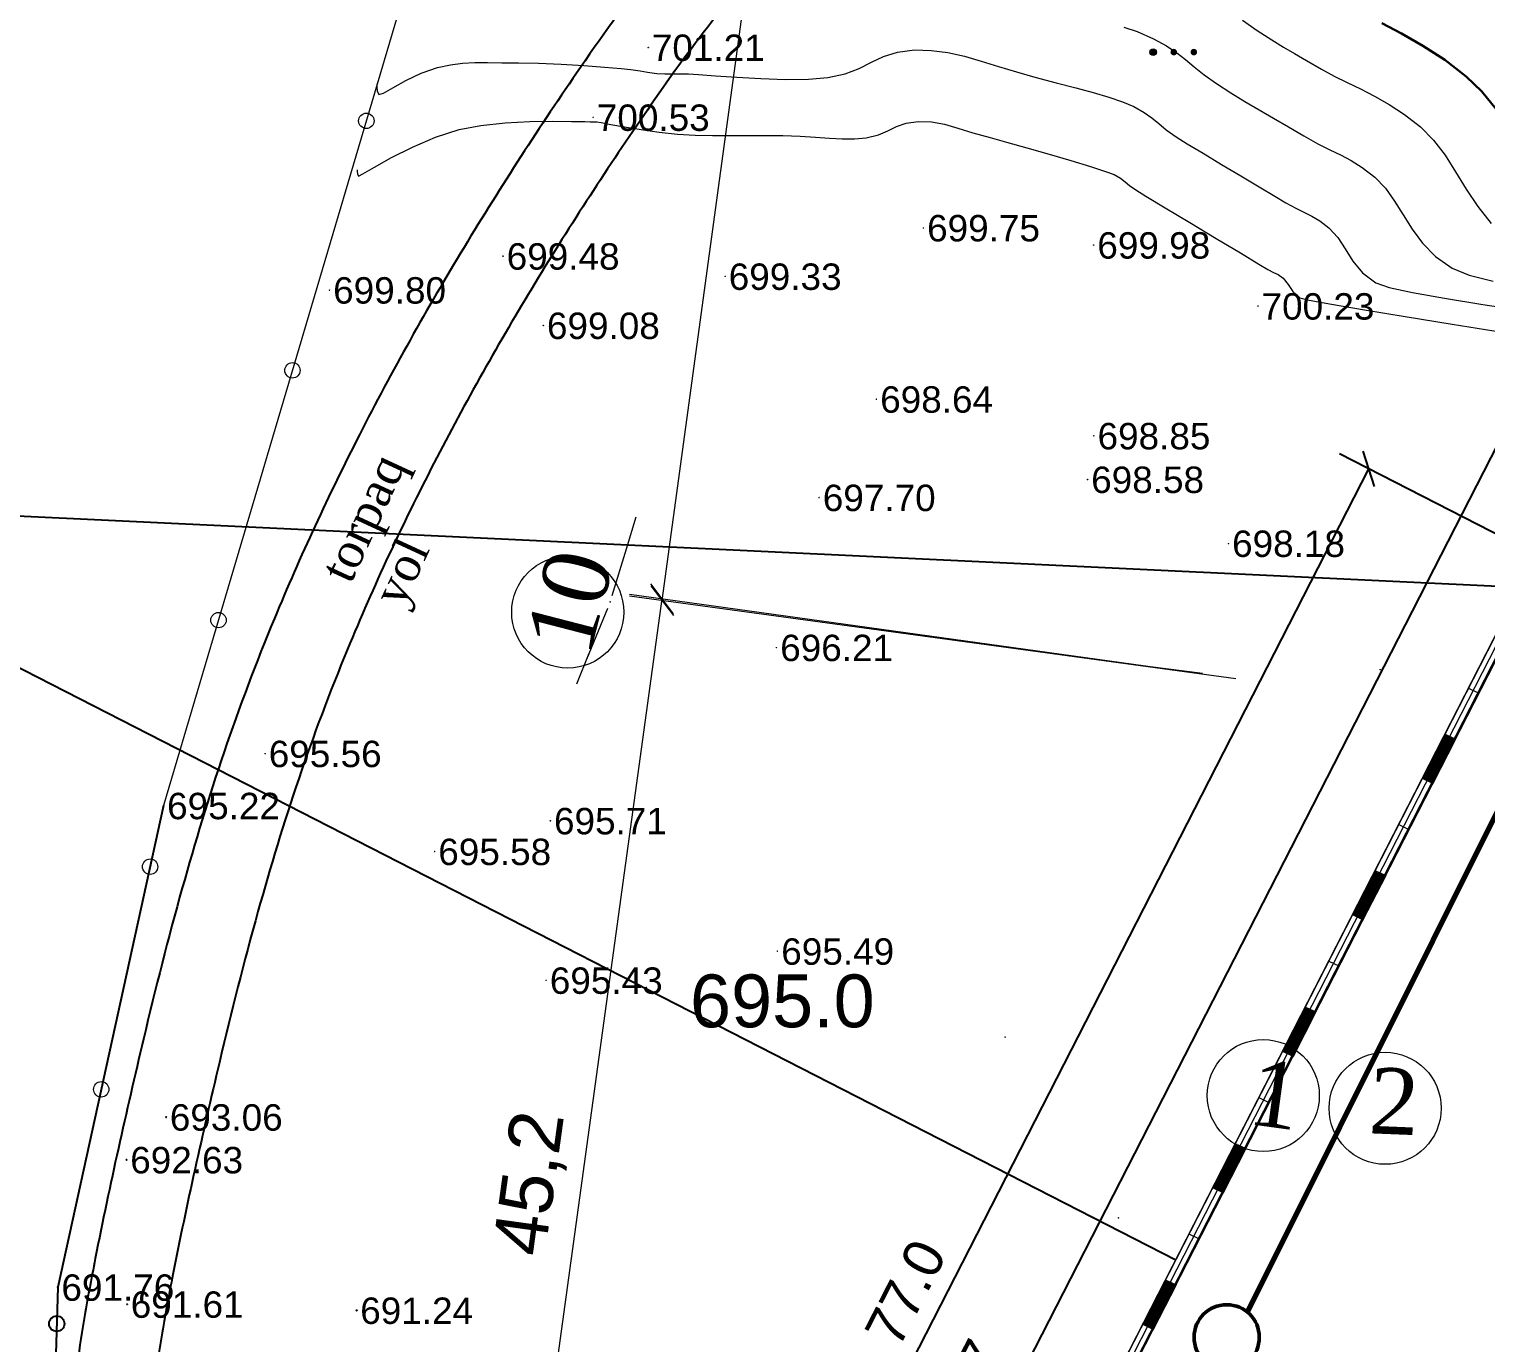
# Model space of a CAD drawing. Header units: feet. Extents: x 3381 to 682707, y 675186 to 4374675.
# Drawn here: x 681233.2 to 681288.3, y 4373090.9 to 4373140.6 of the extents above; entities that cross this region are included whole.
import ezdxf

# ---------------------------------------------------------------- set-up
doc = ezdxf.new("R2010")
doc.units = ezdxf.units.FT
doc.header["$MEASUREMENT"] = 0
doc.header["$PDMODE"] = 34
doc.header["$PDSIZE"] = 0.01
doc.linetypes.add('ACAD_ISO02W100', pattern=[15, 12, -3])
doc.linetypes.add('DUZ', pattern=[0])
doc.layers.get('0').update_dxf_attribs({"linetype": 'CONTINUOUS'})
doc.layers.get('Defpoints').update_dxf_attribs({"linetype": 'CONTINUOUS'})
for name, color, linetype in [('0_Point_Height', 2, 'CONTINUOUS'), ('0_Point_Point', 7, 'CONTINUOUS'), ('col bitkisi', 7, 'CONTINUOUS'), ('Layer8', 7, 'CONTINUOUS'), ('Lep-Stolb', 7, 'CONTINUOUS'), ('Yazilar', 7, 'CONTINUOUS')]:
    doc.layers.add(name, color=color, linetype=linetype)
doc.layers.add('ANA HORIZONTAL', color=24, linetype='CONTINUOUS', lineweight=30)
doc.layers.add('HORIZANTAL', color=24, linetype='CONTINUOUS', lineweight=13)
doc.styles.get("Standard").update_dxf_attribs({"font": 'arial.ttf', "height": 1.5})
doc.styles.add('style5', font='arialazlat.ttf', dxfattribs={"height": 400})
doc.dimstyles.new('ISO-25', dxfattribs={"dimtxt": 1.5, "dimasz": 1, "dimexe": 1.25, "dimexo": 0.625, "dimtad": 1, "dimtxsty": 'Standard', "dimblk": 'OBLIQUE', "dimcen": 2.5, "dimadec": 0, "dimazin": 0, "dimtfac": 1, "dimtmove": 0, "dimatfit": 3, "dimldrblk": 'OBLIQUE', "dimfxl": 1, "dimarcsym": 0})

# ---------------------------------------------------------------- blocks, each defined once
blk = doc.blocks.new('_Oblique')
at = {"color": 0, "linetype": 'ByBlock', "lineweight": -2}
blk.add_line((-0.5, -0.5), (0.5, 0.5), dxfattribs=at)
blk = doc.blocks.new('*D50')
at = {"color": 0, "lineweight": -2, "transparency": 16777216}
for p, q in [((681294.069, 4373129.141), (681290.458, 4373130.989)), ((681291.571, 4373130.419), (681248.571, 4373046.419)), ((681251.069, 4373045.141), (681247.458, 4373046.989))]:
    blk.add_line(p, q, dxfattribs=at)
at = {"layer": 'Defpoints', "color": 0, "lineweight": 30, "transparency": 16777216}
for p in [(681294.625, 4373128.856), (681248.571, 4373046.419), (681251.625, 4373044.856)]:
    blk.add_point(p, dxfattribs=at)
at = {"color": 0, "lineweight": -2, "transparency": 16777216}
for p, rotation in [((681291.571, 4373130.419), 62.89187712919826), ((681248.571, 4373046.419), 242.8918771291982)]:
    blk.add_blockref('_Oblique', p, dxfattribs=dict(at, rotation=rotation))
at = {"color": 0, "lineweight": 18, "transparency": 16777216, "insert": (681268.359, 4373088.424), "char_height": 1.5, "attachment_point": 5, "rotation": 62.8919}
blk.add_mtext('94,37', dxfattribs=at)
blk = doc.blocks.new('*D52')
at = {"color": 0, "lineweight": -2, "transparency": 16777216}
for p, q in [((681289.678, 4373121.003), (681282.765, 4373124.542)), ((681248.831, 4373055.509), (681283.878, 4373123.972)), ((681254.632, 4373052.54), (681247.719, 4373056.079))]:
    blk.add_line(p, q, dxfattribs=at)
at = {"layer": 'Defpoints', "color": 0, "lineweight": 30, "transparency": 16777216}
for p in [(681283.878, 4373123.972), (681290.235, 4373120.718), (681255.188, 4373052.255)]:
    blk.add_point(p, dxfattribs=at)
at = {"color": 0, "lineweight": -2, "transparency": 16777216}
for p, rotation in [((681283.878, 4373123.972), 62.89187712935262), ((681248.831, 4373055.509), 242.8918771293526)]:
    blk.add_blockref('_Oblique', p, dxfattribs=dict(at, rotation=rotation))
at = {"color": 0, "lineweight": 18, "transparency": 16777216, "insert": (681266.349, 4373092.782), "char_height": 1.5, "attachment_point": 5, "rotation": 62.8919}
blk.add_mtext('{\\fArial|b0|i0|c238|p34;77.0}', dxfattribs=at)

msp = doc.modelspace()

# ---------------------------------------------------------------- hatches: boundary and pattern name
at = {"lineweight": 20}
h = msp.add_hatch(dxfattribs=at)
h.set_pattern_fill('ANSI31', scale=0.3, angle=-108.2544)
h.set_pattern_definition([(296.7456132817, (-3259933.34596, 6394452.408875), (0.03348800255758, 0.01687612765725), [])])
h.paths.add_polyline_path([(681287.163, 4373113.741), (681286.301, 4373112.06), (681285.915, 4373112.248), (681286.772, 4373113.923)])
h = msp.add_hatch(dxfattribs=at)
h.set_pattern_fill('ANSI31', scale=0.3, angle=-108.2544)
h.set_pattern_definition([(296.7456132817, (-3259935.991952, 6394447.24282), (0.03348800255758, 0.01687612765725), [])])
h.paths.add_polyline_path([(681284.517, 4373108.575), (681283.655, 4373106.894), (681283.269, 4373107.082), (681284.126, 4373108.757)])
h = msp.add_hatch(dxfattribs=at)
h.set_pattern_fill('ANSI31', scale=0.3, angle=-108.2544)
h.set_pattern_definition([(296.7456132817, (-3259938.637944, 6394442.076767), (0.03348800255758, 0.01687612765725), [])])
h.paths.add_polyline_path([(681281.871, 4373103.409), (681281.009, 4373101.728), (681280.623, 4373101.916), (681281.48, 4373103.591)])
h = msp.add_hatch(dxfattribs=at)
h.set_pattern_fill('ANSI31', scale=0.3, angle=-108.2544)
h.set_pattern_definition([(296.7456132817, (-3259941.283937, 6394436.910713), (0.03348800255758, 0.01687612765725), [])])
h.paths.add_polyline_path([(681279.225, 4373098.243), (681278.363, 4373096.561), (681277.977, 4373096.75), (681278.834, 4373098.424)])
h = msp.add_hatch(dxfattribs=at)
h.set_pattern_fill('ANSI31', scale=0.3, angle=-108.2544)
h.set_pattern_definition([(296.7456132817, (-3259943.92993, 6394431.74466), (0.03348800255758, 0.01687612765725), [])])
h.paths.add_polyline_path([(681276.579, 4373093.077), (681275.717, 4373091.395), (681275.331, 4373091.584), (681276.188, 4373093.258)])
at = {"layer": 'col bitkisi', "lineweight": 20, "ltscale": 1.5}
h = msp.add_hatch(color=256, dxfattribs=at)
edge = h.paths.add_edge_path()
edge.add_arc((681275.712, 4373139.748), 0.125, 0, 360)
h = msp.add_hatch(color=256, dxfattribs=at)
edge = h.paths.add_edge_path()
edge.add_arc((681276.494, 4373139.748), 0.125, 0, 360)
h = msp.add_hatch(color=256, dxfattribs=at)
edge = h.paths.add_edge_path()
edge.add_arc((681277.253, 4373139.748), 0.125, 0, 360)

# ---------------------------------------------------------------- linework, layer by layer
at = {"color": 222, "lineweight": 20}
for p, q in [((681257.135, 4373118.984, -716.5), (681265.427, 4373179.834, -716.5)), ((681278.838, 4373116.027, -716.5), (681255.897, 4373119.153, -716.5))]:
    msp.add_line(p, q, dxfattribs=at)
at = {"linetype": 'Continuous', "lineweight": 20}
msp.add_line((681247.492, 4373142.411, -14.808), (681238.256, 4373111.221, -21.278), dxfattribs=at)
at = {"color": 7, "lineweight": 70}
msp.add_line((681279.285, 4373092.045, -684.469), (681295.648, 4373124.849, -684.469), dxfattribs=at)
at = {"color": 1, "lineweight": 25}
for p, q in [((681301.656, 4373118.903, -716.5), (681220.44, 4373122.763)), ((681220.44, 4373122.763), (681276.573, 4373094.029, -716.5))]:
    msp.add_line(p, q, dxfattribs=at)
at = {"color": 7, "lineweight": 20}
for p, q in [((681250.968, 4373074.272, -716.5), (681257.133, 4373119.049, -716.5)), ((681277.24, 4373116.245, -716.5), (681255.895, 4373119.22, -716.5)), ((681288.048, 4373115.471, -716.5), (681287.667, 4373115.656, -716.5)), ((681285.402, 4373110.305, -716.5), (681285.021, 4373110.49, -716.5)), ((681282.757, 4373105.139, -716.5), (681282.375, 4373105.324, -716.5)), ((681280.111, 4373099.973, -716.5), (681279.729, 4373100.158, -716.5)), ((681277.465, 4373094.807, -716.5), (681277.083, 4373094.992, -716.5))]:
    msp.add_line(p, q, dxfattribs=at)
at = {"color": 222, "linetype": 'ACAD_ISO02W100', "lineweight": 20}
msp.add_line((681277.586, 4373116.219, -716.5), (681275.6, 4373116.475, -716.5), dxfattribs=at)
at = {"linetype": 'Continuous'}
for p, q in [((681238.256, 4373111.221, -21.278), (681234.255, 4373092.99, -24.744)), ((681234.255, 4373092.99, -24.744), (681233.942, 4373082.369, -26.713))]:
    msp.add_line(p, q, dxfattribs=at)
at = {"color": 7, "lineweight": 20, "elevation": -716.5}
for points in [[(681363.511, 4373102.706), (681375.886, 4373097.97), (681343.743, 4373016.611), (681251.338, 4373044.734), (681294.529, 4373129.107), (681354.168, 4373106.282)], [(681363.368, 4373102.333), (681375.365, 4373097.741), (681343.507, 4373017.101), (681251.912, 4373044.977), (681294.721, 4373128.605), (681354.025, 4373105.908)], [(681354.278, 4373105.841), (681354.452, 4373106.203), (681329.129, 4373115.884), (681290.235, 4373120.718), (681255.189, 4373052.255), (681352.738, 4373039.266), (681368.515, 4373079.183), (681368.156, 4373079.325), (681352.479, 4373039.719), (681255.825, 4373052.557), (681290.514, 4373120.284), (681329.029, 4373115.511), (681354.278, 4373105.841)], [(681287.163, 4373113.741), (681286.301, 4373112.06), (681285.915, 4373112.248), (681286.772, 4373113.923), (681287.163, 4373113.741)], [(681284.517, 4373108.575), (681283.655, 4373106.894), (681283.269, 4373107.082), (681284.126, 4373108.757), (681284.517, 4373108.575)], [(681281.871, 4373103.409), (681281.009, 4373101.728), (681280.623, 4373101.916), (681281.48, 4373103.591), (681281.871, 4373103.409)], [(681279.225, 4373098.243), (681278.363, 4373096.561), (681277.977, 4373096.75), (681278.834, 4373098.424), (681279.225, 4373098.243)], [(681276.579, 4373093.077), (681275.717, 4373091.395), (681275.331, 4373091.584), (681276.188, 4373093.258), (681276.579, 4373093.077)]]:
    msp.add_lwpolyline(points, dxfattribs=at)
at = {"color": 1, "lineweight": 20, "elevation": -716.5}
msp.add_lwpolyline([(681375.625, 4373097.856), (681343.625, 4373016.856), (681251.625, 4373044.856), (681294.625, 4373128.856)], dxfattribs=at)
at = {"linetype": 'Continuous', "lineweight": 20}
for centre in [(681245.933, 4373137.147, -15.9), (681243.136, 4373127.7, -17.86), (681240.336, 4373118.244, -19.821), (681237.749, 4373108.91, -21.717), (681235.899, 4373100.481, -23.32)]:
    msp.add_circle(centre, 0.291, dxfattribs=at)
at = {"color": 7, "linetype": 'DUZ', "lineweight": 20}
for centre in [(681253.556, 4373118.549, -716.5), (681279.883, 4373100.245, -716.5), (681284.495, 4373099.763, -716.5)]:
    msp.add_circle(centre, 2.121, dxfattribs=at)
at = {"color": 1, "linetype": 'DUZ', "lineweight": 50}
msp.add_circle((681278.498, 4373091.093, -684.469), 1.235, dxfattribs=at)
at = {"linetype": 'Continuous'}
msp.add_circle((681234.214, 4373091.607, -25), 0.291, dxfattribs=at)
for points, knots in [([(681308.355, 4373230.296, -716.5), (681304.415, 4373226.532, -716.5), (681303.886, 4373226.482, -716.5), (681302.297, 4373226.322, -716.5), (681301.234, 4373226.206, -716.5), (681298.282, 4373225.799, -716.5), (681296.405, 4373225.445, -716.5), (681293.627, 4373224.567, -716.5), (681292.676, 4373224.196, -716.5), (681291.185, 4373223.458, -716.5), (681290.626, 4373223.142, -716.5), (681289.465, 4373222.387, -716.5), (681288.877, 4373221.94, -716.5), (681287.762, 4373220.99, -716.5), (681287.232, 4373220.487, -716.5), (681285.99, 4373219.215, -716.5), (681285.3, 4373218.429, -716.5), (681284.189, 4373217.111, -716.5), (681283.755, 4373216.581, -716.5), (681282.899, 4373215.534, -716.5), (681282.474, 4373215.014, -716.5), (681281.208, 4373213.458, -716.5), (681280.375, 4373212.43, -716.5), (681277.896, 4373209.363, -716.5), (681276.268, 4373207.34, -716.5), (681273.359, 4373203.744, -716.5), (681272.083, 4373202.174, -716.5), (681270.047, 4373199.695, -716.5), (681269.306, 4373198.798, -716.5), (681267.873, 4373197.076, -716.5), (681267.184, 4373196.254, -716.5), (681265.956, 4373194.799, -716.5), (681265.422, 4373194.171, -716.5), (681264.053, 4373192.569, -716.5), (681263.179, 4373191.564, -716.5), (681261.747, 4373189.623, -716.5), (681261.161, 4373188.713, -716.5), (681260.395, 4373187.059, -716.5), (681260.146, 4373186.356, -716.5), (681259.913, 4373185.233, -716.5), (681259.859, 4373184.84, -716.5), (681259.81, 4373184.046, -716.5), (681259.816, 4373183.65, -716.5), (681259.935, 4373182.051, -716.5), (681260.25, 4373180.878, -716.5), (681260.963, 4373179.034, -716.5), (681261.299, 4373178.326, -716.5), (681262.025, 4373176.99, -716.5), (681262.416, 4373176.359, -716.5), (681263.704, 4373174.436, -716.5), (681264.651, 4373173.242, -716.5), (681266.115, 4373171.309, -716.5), (681266.666, 4373170.558, -716.5), (681267.667, 4373169.027, -716.5), (681268.115, 4373168.25, -716.5), (681268.785, 4373166.779, -716.5), (681269.026, 4373166.092, -716.5), (681269.372, 4373164.657, -716.5), (681269.476, 4373163.915, -716.5), (681269.554, 4373162.318, -716.5), (681269.508, 4373161.464, -716.5), (681269.244, 4373159.784, -716.5), (681269.028, 4373158.953, -716.5), (681268.232, 4373156.719, -716.5), (681267.5, 4373155.367, -716.5), (681266.027, 4373153.22, -716.5), (681265.373, 4373152.391, -716.5), (681263.983, 4373150.784, -716.5), (681263.244, 4373150.001, -716.5), (681261.742, 4373148.449, -716.5), (681260.981, 4373147.68, -716.5), (681259.658, 4373146.295, -716.5), (681259.094, 4373145.687, -716.5), (681257.999, 4373144.435, -716.5), (681257.47, 4373143.795, -716.5), (681255.931, 4373141.848, -716.5), (681254.966, 4373140.512, -716.5), (681253.266, 4373138.048, -716.5), (681252.519, 4373136.927, -716.5), (681251.049, 4373134.658, -716.5), (681250.33, 4373133.511, -716.5), (681248.23, 4373130.037, -716.5), (681246.903, 4373127.674, -716.5), (681244.507, 4373122.984, -716.5), (681243.428, 4373120.664, -716.5), (681241.764, 4373116.639, -716.5), (681241.128, 4373114.955, -716.5), (681239.97, 4373111.55, -716.5), (681239.448, 4373109.832, -716.5), (681238.434, 4373106.204, -716.5), (681237.952, 4373104.292, -716.5), (681237.168, 4373100.999, -716.5), (681236.853, 4373099.622, -716.5), (681236.24, 4373096.857, -716.5), (681235.945, 4373095.469, -716.5), (681235.52, 4373093.297, -716.5), (681235.374, 4373092.522, -716.5), (681235.136, 4373091.122, -716.5), (681235.041, 4373090.503, -716.5), (681234.801, 4373088.538, -716.5), (681234.725, 4373087.195, -716.5), (681234.727, 4373084.178, -716.5), (681234.849, 4373082.506, -716.5), (681235.289, 4373079.215, -716.5), (681235.605, 4373077.595, -716.5), (681236.245, 4373074.88, -716.5), (681236.539, 4373073.771, -716.5), (681237.104, 4373071.773, -716.5), (681237.369, 4373070.88, -716.5), (681237.862, 4373069.267, -716.5), (681238.088, 4373068.536, -716.5), (681238.584, 4373067.063, -716.5), (681238.853, 4373066.322, -716.5), (681239.309, 4373065.231, -716.5), (681239.466, 4373064.879, -716.5), (681239.968, 4373063.825, -716.5), (681240.33, 4373063.164, -716.5), (681241.011, 4373061.894, -716.5), (681241.33, 4373061.285, -716.5), (681241.729, 4373060.383, -716.5), (681241.85, 4373060.078, -716.5), (681242.037, 4373059.525, -716.5), (681242.107, 4373059.278, -716.5), (681242.23, 4373058.753, -716.5), (681242.282, 4373058.48, -716.5), (681242.416, 4373057.644, -716.5), (681242.479, 4373057.053, -716.5), (681240.294, 4373052.64, -716.5)], [0, 0, 0, 0, 1.504182, 1.504182, 4.512547, 4.512547, 9.897023, 9.897023, 12.795834, 12.795834, 14.604059, 14.604059, 16.662244, 16.662244, 18.72043, 18.72043, 21.69221, 21.69221, 23.690537, 23.690537, 25.688865, 25.688865, 29.68552, 29.68552, 37.678831, 37.678831, 43.858623, 43.858623, 47.338723, 47.338723, 50.479181, 50.479181, 52.843093, 52.843093, 56.452422, 56.452422, 59.343353, 59.343353, 61.301717, 61.301717, 62.310714, 62.310714, 63.319712, 63.319712, 66.426739, 66.426739, 68.50177, 68.50177, 70.576802, 70.576802, 75.092259, 75.092259, 77.984383, 77.984383, 80.876507, 80.876507, 83.368148, 83.368148, 85.859789, 85.859789, 88.693846, 88.693846, 91.527902, 91.527902, 96.504404, 96.504404, 99.813748, 99.813748, 103.123092, 103.123092, 106.359907, 106.359907, 108.778682, 108.778682, 111.197456, 111.197456, 116.035005, 116.035005, 120.025858, 120.025858, 124.016711, 124.016711, 131.998417, 131.998417, 139.538843, 139.538843, 144.840516, 144.840516, 150.142189, 150.142189, 155.992549, 155.992549, 160.212599, 160.212599, 164.43265, 164.43265, 166.77754, 166.77754, 168.584028, 168.584028, 172.423705, 172.423705, 177.221179, 177.221179, 182.018653, 182.018653, 185.384546, 185.384546, 188.140377, 188.140377, 190.397291, 190.397291, 192.654204, 192.654204, 193.73589, 193.73589, 195.899262, 195.899262, 198.062634, 198.062634, 199.190084, 199.190084, 200.13488, 200.13488, 201.079676, 201.079676, 202.923933, 202.923933, 202.923933, 202.923933]), ([(681312.258, 4373223.826, -716.5), (681304.696, 4373223.545, -716.5), (681304.166, 4373223.495, -716.5), (681302.589, 4373223.336, -716.5), (681301.551, 4373223.222, -716.5), (681298.751, 4373222.834, -716.5), (681297.043, 4373222.503, -716.5), (681294.625, 4373221.734, -716.5), (681293.817, 4373221.416, -716.5), (681292.568, 4373220.794, -716.5), (681292.1, 4373220.526, -716.5), (681290.951, 4373219.768, -716.5), (681290.28, 4373219.222, -716.5), (681288.97, 4373217.998, -716.5), (681288.332, 4373217.321, -716.5), (681287.069, 4373215.886, -716.5), (681286.443, 4373215.127, -716.5), (681284.296, 4373212.506, -716.5), (681282.817, 4373210.68, -716.5), (681279.889, 4373207.055, -716.5), (681278.44, 4373205.254, -716.5), (681274.053, 4373199.832, -716.5), (681271.076, 4373196.19, -716.5), (681267.357, 4373191.817, -716.5), (681266.873, 4373191.254, -716.5), (681265.931, 4373190.145, -716.5), (681265.475, 4373189.595, -716.5), (681264.488, 4373188.306, -716.5), (681263.99, 4373187.57, -716.5), (681263.304, 4373186.251, -716.5), (681263.077, 4373185.666, -716.5), (681262.889, 4373184.826, -716.5), (681262.85, 4373184.565, -716.5), (681262.813, 4373184.037, -716.5), (681262.815, 4373183.761, -716.5), (681262.899, 4373182.651, -716.5), (681263.13, 4373181.749, -716.5), (681263.681, 4373180.322, -716.5), (681263.926, 4373179.794, -716.5), (681264.463, 4373178.774, -716.5), (681264.757, 4373178.279, -716.5), (681265.841, 4373176.598, -716.5), (681266.734, 4373175.452, -716.5), (681268.252, 4373173.461, -716.5), (681268.865, 4373172.646, -716.5), (681270.035, 4373170.91, -716.5), (681270.59, 4373169.992, -716.5), (681271.336, 4373168.438, -716.5), (681271.583, 4373167.842, -716.5), (681271.993, 4373166.608, -716.5), (681272.154, 4373165.977, -716.5), (681272.511, 4373164.063, -716.5), (681272.58, 4373162.757, -716.5), (681272.41, 4373160.356, -716.5), (681272.209, 4373159.261, -716.5), (681271.607, 4373157.151, -716.5), (681271.206, 4373156.132, -716.5), (681270.252, 4373154.193, -716.5), (681269.7, 4373153.272, -716.5), (681268.32, 4373151.256, -716.5), (681267.456, 4373150.191, -716.5), (681265.672, 4373148.185, -716.5), (681264.751, 4373147.24, -716.5), (681263.085, 4373145.534, -716.5), (681262.335, 4373144.768, -716.5), (681261.158, 4373143.492, -716.5), (681260.713, 4373142.989, -716.5), (681259.841, 4373141.954, -716.5), (681259.415, 4373141.425, -716.5), (681258.161, 4373139.808, -716.5), (681257.357, 4373138.692, -716.5), (681255.83, 4373136.483, -716.5), (681255.103, 4373135.395, -716.5), (681253.682, 4373133.206, -716.5), (681252.987, 4373132.102, -716.5), (681250.957, 4373128.759, -716.5), (681249.677, 4373126.491, -716.5), (681247.301, 4373121.875, -716.5), (681246.204, 4373119.527, -716.5), (681244.55, 4373115.524, -716.5), (681243.933, 4373113.89, -716.5), (681242.811, 4373110.583, -716.5), (681242.302, 4373108.906, -716.5), (681241.305, 4373105.323, -716.5), (681240.825, 4373103.414, -716.5), (681240.054, 4373100.16, -716.5), (681239.748, 4373098.82, -716.5), (681239.156, 4373096.147, -716.5), (681238.873, 4373094.813, -716.5), (681238.458, 4373092.686, -716.5), (681238.309, 4373091.892, -716.5), (681238.076, 4373090.504, -716.5), (681237.986, 4373089.906, -716.5), (681237.849, 4373088.713, -716.5), (681237.8, 4373088.112, -716.5), (681237.705, 4373086.304, -716.5), (681237.714, 4373085.089, -716.5), (681237.903, 4373081.955, -716.5), (681238.183, 4373080.046, -716.5), (681238.973, 4373076.239, -716.5), (681239.481, 4373074.34, -716.5), (681240.227, 4373071.8, -716.5), (681240.42, 4373071.159, -716.5), (681240.813, 4373069.881, -716.5), (681241.011, 4373069.252, -716.5), (681241.406, 4373068.089, -716.5), (681241.601, 4373067.553, -716.5), (681241.952, 4373066.679, -716.5), (681242.101, 4373066.334, -716.5), (681242.382, 4373065.727, -716.5), (681242.514, 4373065.461, -716.5), (681242.794, 4373064.918, -716.5), (681242.94, 4373064.642, -716.5), (681243.391, 4373063.802, -716.5), (681243.707, 4373063.222, -716.5), (681244.232, 4373062.151, -716.5), (681244.449, 4373061.671, -716.5), (681244.768, 4373060.828, -716.5), (681244.886, 4373060.475, -716.5), (681245.083, 4373059.756, -716.5), (681245.161, 4373059.399, -716.5), (681245.355, 4373058.34, -716.5), (681245.432, 4373057.651, -716.5), (681245.51, 4373056.91, -716.5), (681245.519, 4373056.829, -716.5), (681247.253, 4373052.517, -716.5)], [0, 0, 0, 0, 1.519576, 1.519576, 4.558728, 4.558728, 9.930594, 9.930594, 12.837598, 12.837598, 14.698947, 14.698947, 17.596272, 17.596272, 20.493598, 20.493598, 23.430765, 23.430765, 30.540606, 30.540606, 37.650448, 37.650448, 51.870131, 51.870131, 53.943342, 53.943342, 56.016553, 56.016553, 58.839775, 58.839775, 61.186701, 61.186701, 62.257023, 62.257023, 63.327345, 63.327345, 66.426341, 66.426341, 68.26825, 68.26825, 70.110159, 70.110159, 74.62153, 74.62153, 77.595, 77.595, 80.568471, 80.568471, 82.304355, 82.304355, 84.04024, 84.04024, 87.512009, 87.512009, 90.504027, 90.504027, 93.496045, 93.496045, 96.488063, 96.488063, 100.372173, 100.372173, 104.256283, 104.256283, 107.517701, 107.517701, 109.618427, 109.618427, 111.719153, 111.719153, 115.920605, 115.920605, 119.858792, 119.858792, 123.796978, 123.796978, 131.673352, 131.673352, 139.553481, 139.553481, 144.894421, 144.894421, 150.235361, 150.235361, 156.190392, 156.190392, 160.321983, 160.321983, 164.453574, 164.453574, 166.899961, 166.899961, 168.797126, 168.797126, 170.694291, 170.694291, 174.488621, 174.488621, 180.488906, 180.488906, 186.48919, 186.48919, 188.508696, 188.508696, 190.528201, 190.528201, 192.322947, 192.322947, 193.52533, 193.52533, 194.478712, 194.478712, 195.432094, 195.432094, 197.338858, 197.338858, 198.784376, 198.784376, 199.759029, 199.759029, 200.733681, 200.733681, 202.682985, 202.682985, 202.923933, 202.923933, 202.923933, 202.923933])]:
    msp.add_open_spline(points, degree=3, knots=knots, dxfattribs=at)
at = {"layer": '0_Point_Point', "lineweight": 20}
for p in [(681256.603, 4373139.927, -15.286), (681254.521, 4373137.279, -15.966), (681267.022, 4373133.096, -16.746), (681251.109, 4373132.026, -17.019), (681273.465, 4373132.444, -16.519), (681259.513, 4373131.26, -17.172), (681244.541, 4373130.741, -16.698), (681279.681, 4373130.135, -16.275), (681252.633, 4373129.401, -17.424), (681265.246, 4373126.61, -17.863), (681273.473, 4373125.223, -17.647), (681273.232, 4373123.571, -17.92), (681263.074, 4373122.886, -18.803), (681278.566, 4373121.15, -18.324), (681255.164, 4373118.935, -20.261), (681261.462, 4373117.206, -20.288), (681284.305, 4373116.372, -19.515), (681242.103, 4373113.193, -20.938), (681238.256, 4373111.221, -21.278), (681252.9, 4373110.649, -20.786), (681248.52, 4373109.485, -20.918), (681261.501, 4373105.711, -21.013), (681252.742, 4373104.61, -21.068), (681270.111, 4373102.462, -21.149), (681274.4, 4373095.614, -21.615)]:
    msp.add_point(p, dxfattribs=at)
at = {"layer": '0_Point_Point'}
for p in [(681238.359, 4373099.431, -23.443), (681236.86, 4373097.814, -23.868), (681234.255, 4373092.99, -24.744), (681236.879, 4373092.346, -24.894), (681245.565, 4373092.114, -25.26)]:
    msp.add_point(p, dxfattribs=at)
at = {"layer": 'ANA HORIZONTAL', "color": 32, "lineweight": 30, "elevation": -14}
msp.add_lwpolyline([(681284.369, 4373140.838), (681285.119, 4373140.451), (681285.924, 4373139.991), (681286.75, 4373139.453), (681287.565, 4373138.829), (681288.156, 4373138.254), (681288.699, 4373137.585)], dxfattribs=at)
at = {"layer": 'col bitkisi', "lineweight": 20, "ltscale": 1.5}
msp.add_circle((681275.712, 4373139.748, -716.5), 0.125, dxfattribs=at)
at = {"layer": 'HORIZANTAL', "color": 32, "linetype": 'Continuous', "lineweight": 13}
for points, elevation in [([(681279.096, 4373140.951), (681279.647, 4373140.569), (681280.203, 4373140.212), (681280.651, 4373139.938), (681281.065, 4373139.695), (681281.52, 4373139.433), (681282.092, 4373139.098), (681282.566, 4373138.838), (681283.056, 4373138.596), (681283.564, 4373138.352), (681284.093, 4373138.084), (681284.646, 4373137.769), (681285.224, 4373137.388), (681285.832, 4373136.919), (681286.331, 4373136.418), (681286.762, 4373135.842), (681287.16, 4373135.215), (681287.56, 4373134.561), (681288, 4373133.902), (681288.514, 4373133.262)], -14.5), ([(681274.607, 4373140.693), (681275.114, 4373140.523), (681275.725, 4373140.253), (681276.225, 4373139.983), (681276.613, 4373139.723), (681276.942, 4373139.463), (681277.267, 4373139.189), (681277.641, 4373138.891), (681278.116, 4373138.557), (681278.656, 4373138.212), (681279.19, 4373137.883), (681279.727, 4373137.562), (681280.272, 4373137.242), (681280.832, 4373136.915), (681281.413, 4373136.573), (681281.952, 4373136.274), (681282.405, 4373136.049), (681282.81, 4373135.854), (681283.203, 4373135.645), (681283.62, 4373135.378), (681284.099, 4373135.008), (681284.505, 4373134.592), (681284.85, 4373134.109), (681285.175, 4373133.584), (681285.516, 4373133.043), (681285.913, 4373132.51), (681286.404, 4373132.011), (681287.027, 4373131.57), (681287.671, 4373131.308), (681288.583, 4373131.081)], -15), ([(681246.326, 4373138.553), (681246.33, 4373138.52), (681246.333, 4373138.432), (681246.342, 4373138.28), (681246.412, 4373138.138), (681246.583, 4373138.199), (681246.939, 4373138.4), (681247.43, 4373138.673), (681248.008, 4373138.95), (681248.624, 4373139.16), (681249.115, 4373139.264), (681249.575, 4373139.323), (681250.034, 4373139.349), (681250.521, 4373139.354), (681251.064, 4373139.348), (681251.693, 4373139.344), (681252.45, 4373139.329), (681253.304, 4373139.29), (681254.166, 4373139.236), (681254.952, 4373139.179), (681255.575, 4373139.128), (681255.948, 4373139.093), (681256.301, 4373139.042), (681256.58, 4373138.988), (681256.933, 4373138.943), (681257.231, 4373138.927), (681257.498, 4373138.925), (681257.781, 4373138.928), (681258.13, 4373138.926), (681258.511, 4373138.903), (681259.146, 4373138.855), (681259.956, 4373138.797), (681260.865, 4373138.746), (681261.793, 4373138.715), (681262.664, 4373138.722), (681263.398, 4373138.781), (681264.058, 4373138.928), (681264.586, 4373139.133), (681265.048, 4373139.361), (681265.508, 4373139.576), (681266.032, 4373139.744), (681266.684, 4373139.829), (681267.313, 4373139.815), (681267.94, 4373139.729), (681268.569, 4373139.588), (681269.208, 4373139.407), (681269.863, 4373139.205), (681270.538, 4373138.996), (681271.241, 4373138.797), (681272.046, 4373138.588), (681272.783, 4373138.397), (681273.449, 4373138.217), (681274.039, 4373138.042), (681274.551, 4373137.866), (681274.981, 4373137.683), (681275.375, 4373137.465), (681275.67, 4373137.257), (681275.928, 4373137.043), (681276.212, 4373136.81), (681276.585, 4373136.545), (681277.007, 4373136.279), (681277.601, 4373135.916), (681278.297, 4373135.496), (681279.028, 4373135.06), (681279.723, 4373134.647), (681280.315, 4373134.296), (681280.734, 4373134.048), (681281.12, 4373133.836), (681281.438, 4373133.682), (681281.726, 4373133.538), (681282.023, 4373133.358), (681282.367, 4373133.097), (681282.7, 4373132.73), (681282.981, 4373132.296), (681283.273, 4373131.837), (681283.64, 4373131.393), (681284.146, 4373131.007), (681284.642, 4373130.838), (681285.534, 4373130.644), (681286.744, 4373130.43), (681288.193, 4373130.199), (681289.803, 4373129.955)], -15.5), ([(681245.581, 4373135.292), (681245.583, 4373135.276), (681245.587, 4373135.227), (681245.596, 4373135.134), (681245.631, 4373135.051), (681245.806, 4373135.142), (681246.244, 4373135.398), (681246.887, 4373135.755), (681247.675, 4373136.152), (681248.546, 4373136.525), (681249.442, 4373136.812), (681250.272, 4373136.969), (681251.19, 4373137.066), (681252.117, 4373137.116), (681252.98, 4373137.132), (681253.7, 4373137.127), (681254.203, 4373137.115), (681254.411, 4373137.109), (681254.537, 4373137.112), (681254.662, 4373137.109), (681254.822, 4373137.08), (681255.186, 4373137.011), (681255.705, 4373136.917), (681256.331, 4373136.815), (681257.014, 4373136.719), (681257.705, 4373136.646), (681258.375, 4373136.604), (681259.033, 4373136.587), (681259.686, 4373136.585), (681260.343, 4373136.59), (681261.011, 4373136.593), (681261.699, 4373136.586), (681262.356, 4373136.561), (681262.94, 4373136.522), (681263.465, 4373136.484), (681263.948, 4373136.459), (681264.405, 4373136.46), (681264.853, 4373136.5), (681265.316, 4373136.61), (681265.677, 4373136.764), (681266.003, 4373136.926), (681266.362, 4373137.059), (681266.82, 4373137.127), (681267.327, 4373137.108), (681267.816, 4373137.017), (681268.323, 4373136.874), (681268.888, 4373136.698), (681269.548, 4373136.509), (681270.165, 4373136.343), (681270.934, 4373136.128), (681271.773, 4373135.888), (681272.604, 4373135.644), (681273.345, 4373135.418), (681273.916, 4373135.233), (681274.237, 4373135.112), (681274.479, 4373134.975), (681274.654, 4373134.841), (681274.825, 4373134.699), (681275.054, 4373134.533), (681275.435, 4373134.297), (681276.163, 4373133.856), (681277.098, 4373133.294), (681278.096, 4373132.695), (681279.016, 4373132.144), (681279.717, 4373131.725), (681280.055, 4373131.523), (681280.269, 4373131.41), (681280.441, 4373131.323), (681280.634, 4373131.186), (681280.82, 4373130.955), (681280.995, 4373130.685), (681281.266, 4373130.444), (681281.625, 4373130.357), (681282.47, 4373130.203), (681283.71, 4373129.993), (681285.259, 4373129.738), (681287.028, 4373129.45), (681288.928, 4373129.14)], -16)]:
    msp.add_lwpolyline(points, dxfattribs=dict(at, elevation=elevation))
at = {"layer": 'Lep-Stolb', "color": 1, "lineweight": 20}
for p, q in [((681255.774, 4373120.941, -26.159), (681256.142, 4373122.149, -26.159)), ((681255.237, 4373119.174, -26.159), (681255.774, 4373120.941, -26.159)), ((681254.279, 4373116.763, -26.159), (681255.07, 4373118.703, -26.159)), ((681253.901, 4373115.837, -26.159), (681254.373, 4373116.995, -26.159))]:
    msp.add_line(p, q, dxfattribs=at)

# ---------------------------------------------------------------- block references
at = {"color": 7, "lineweight": 20, "rotation": 82.16029596032769}
msp.add_blockref('_Oblique', (681257.133, 4373119.049, -716.5), dxfattribs=at)
at = {"color": 222, "lineweight": 20, "rotation": 262.2406351117736}
msp.add_blockref('_Oblique', (681257.135, 4373118.984, -716.5), dxfattribs=at)

# ---------------------------------------------------------------- texts
at = {"color": 7, "lineweight": 20, "insert": (681252.241, 4373096.91, -716.5), "char_height": 2, "attachment_point": 5, "rotation": 82.1603}
msp.add_mtext('45,2', dxfattribs=at)
at = {"layer": '0_Point_Height', "color": 0, "lineweight": 20}
for s, p in [('701.21', (681256.739, 4373139.413, -15.286)), ('700.53', (681254.657, 4373136.765, -15.966)), ('699.75', (681267.158, 4373132.582, -16.746)), ('699.98', (681273.601, 4373131.93, -16.519)), ('699.48', (681251.245, 4373131.512, -17.019)), ('699.33', (681259.649, 4373130.746, -17.172)), ('699.80', (681244.677, 4373130.227, -16.698)), ('700.23', (681279.817, 4373129.621, -16.275)), ('699.08', (681252.769, 4373128.887, -17.424)), ('698.64', (681265.382, 4373126.096, -17.863)), ('698.85', (681273.609, 4373124.709, -17.647)), ('698.58', (681273.368, 4373123.057, -17.92)), ('697.70', (681263.21, 4373122.372, -18.803)), ('698.18', (681278.702, 4373120.636, -18.324)), ('696.21', (681261.598, 4373116.692, -20.288)), ('695.56', (681242.239, 4373112.679, -20.938)), ('695.22', (681238.392, 4373110.707, -21.278)), ('695.71', (681253.036, 4373110.135, -20.786)), ('695.58', (681248.656, 4373108.971, -20.918)), ('695.49', (681261.637, 4373105.197, -21.013)), ('695.43', (681252.878, 4373104.096, -21.068))]:
    msp.add_text(s, height=1, dxfattribs=at).set_placement(p)
at = {"layer": '0_Point_Height', "color": 5, "lineweight": 20}
msp.add_text('695.0', height=2, dxfattribs=at).set_placement((681258.184, 4373102.829, 673.5))
at = {"layer": '0_Point_Height', "color": 0}
for s, p in [('693.06', (681238.495, 4373098.917, -23.443)), ('692.63', (681236.996, 4373097.3, -23.868)), ('691.76', (681234.391, 4373092.476, -24.744)), ('691.61', (681237.015, 4373091.832, -24.894)), ('691.24', (681245.701, 4373091.6, -25.26))]:
    msp.add_text(s, height=1, dxfattribs=at).set_placement(p)
at = {"layer": 'Layer8', "color": 0, "lineweight": 20, "char_height": 2.5, "width": 81.30669, "attachment_point": 7, "style": 'style5'}
for s, insert, rotation in [('{\\fTimes New Roman|b0|i0|c238|p18;10}', (681254.403, 4373116.804, -1413), 75.5124), ('{\\fTimes New Roman|b0|i0|c238|p18;1}', (681279.232, 4373099.18, -1413), 352.2259), ('{\\fTimes New Roman|b0|i0|c238|p18;2}', (681283.847, 4373098.818, -1413), 357.7189)]:
    msp.add_mtext(s, dxfattribs=dict(at, insert=insert, rotation=rotation))
at = {"layer": 'Yazilar', "lineweight": 20, "insert": (681244.154, 4373120.117, -716.5), "char_height": 1.3, "width": 0.10588, "attachment_point": 1, "rotation": 65.1483}
msp.add_mtext('{\\fTimes New Roman|b0|i0|c0|p18;torpaq\\fTimes New Roman|b0|i0|c238|p18; yol}', dxfattribs=at)

# ---------------------------------------------------------------- dimensions: what is measured, and where the dimension line sits
at = {"color": 7, "lineweight": 18}
dim = msp.add_linear_dim(base=(681248.571, 4373046.419, -716.5), p1=(681294.625, 4373128.856, -716.5), p2=(681251.625, 4373044.856, -716.5), angle=242.8919, dimstyle='ISO-25', dxfattribs=at)
dim.commit()
dim.dimension.update_dxf_attribs({"geometry": '*D50', "text_midpoint": (681269.718, 4373087.729, -716.5), "dimtype": 161})
at = {"color": 3, "lineweight": 18}
dim = msp.add_linear_dim(base=(681283.878, 4373123.972, -716.5), p1=(681255.188, 4373052.255, -716.5), p2=(681290.235, 4373120.718, -716.5), angle=62.8919, text='{\\fArial|b0|i0|c238|p34;77.0}', dimstyle='ISO-25', dxfattribs=at)
dim.commit()
dim.dimension.update_dxf_attribs({"geometry": '*D52', "text_midpoint": (681267.587, 4373092.148, -716.5), "dimtype": 161})

doc.saveas('drawing.dxf')
